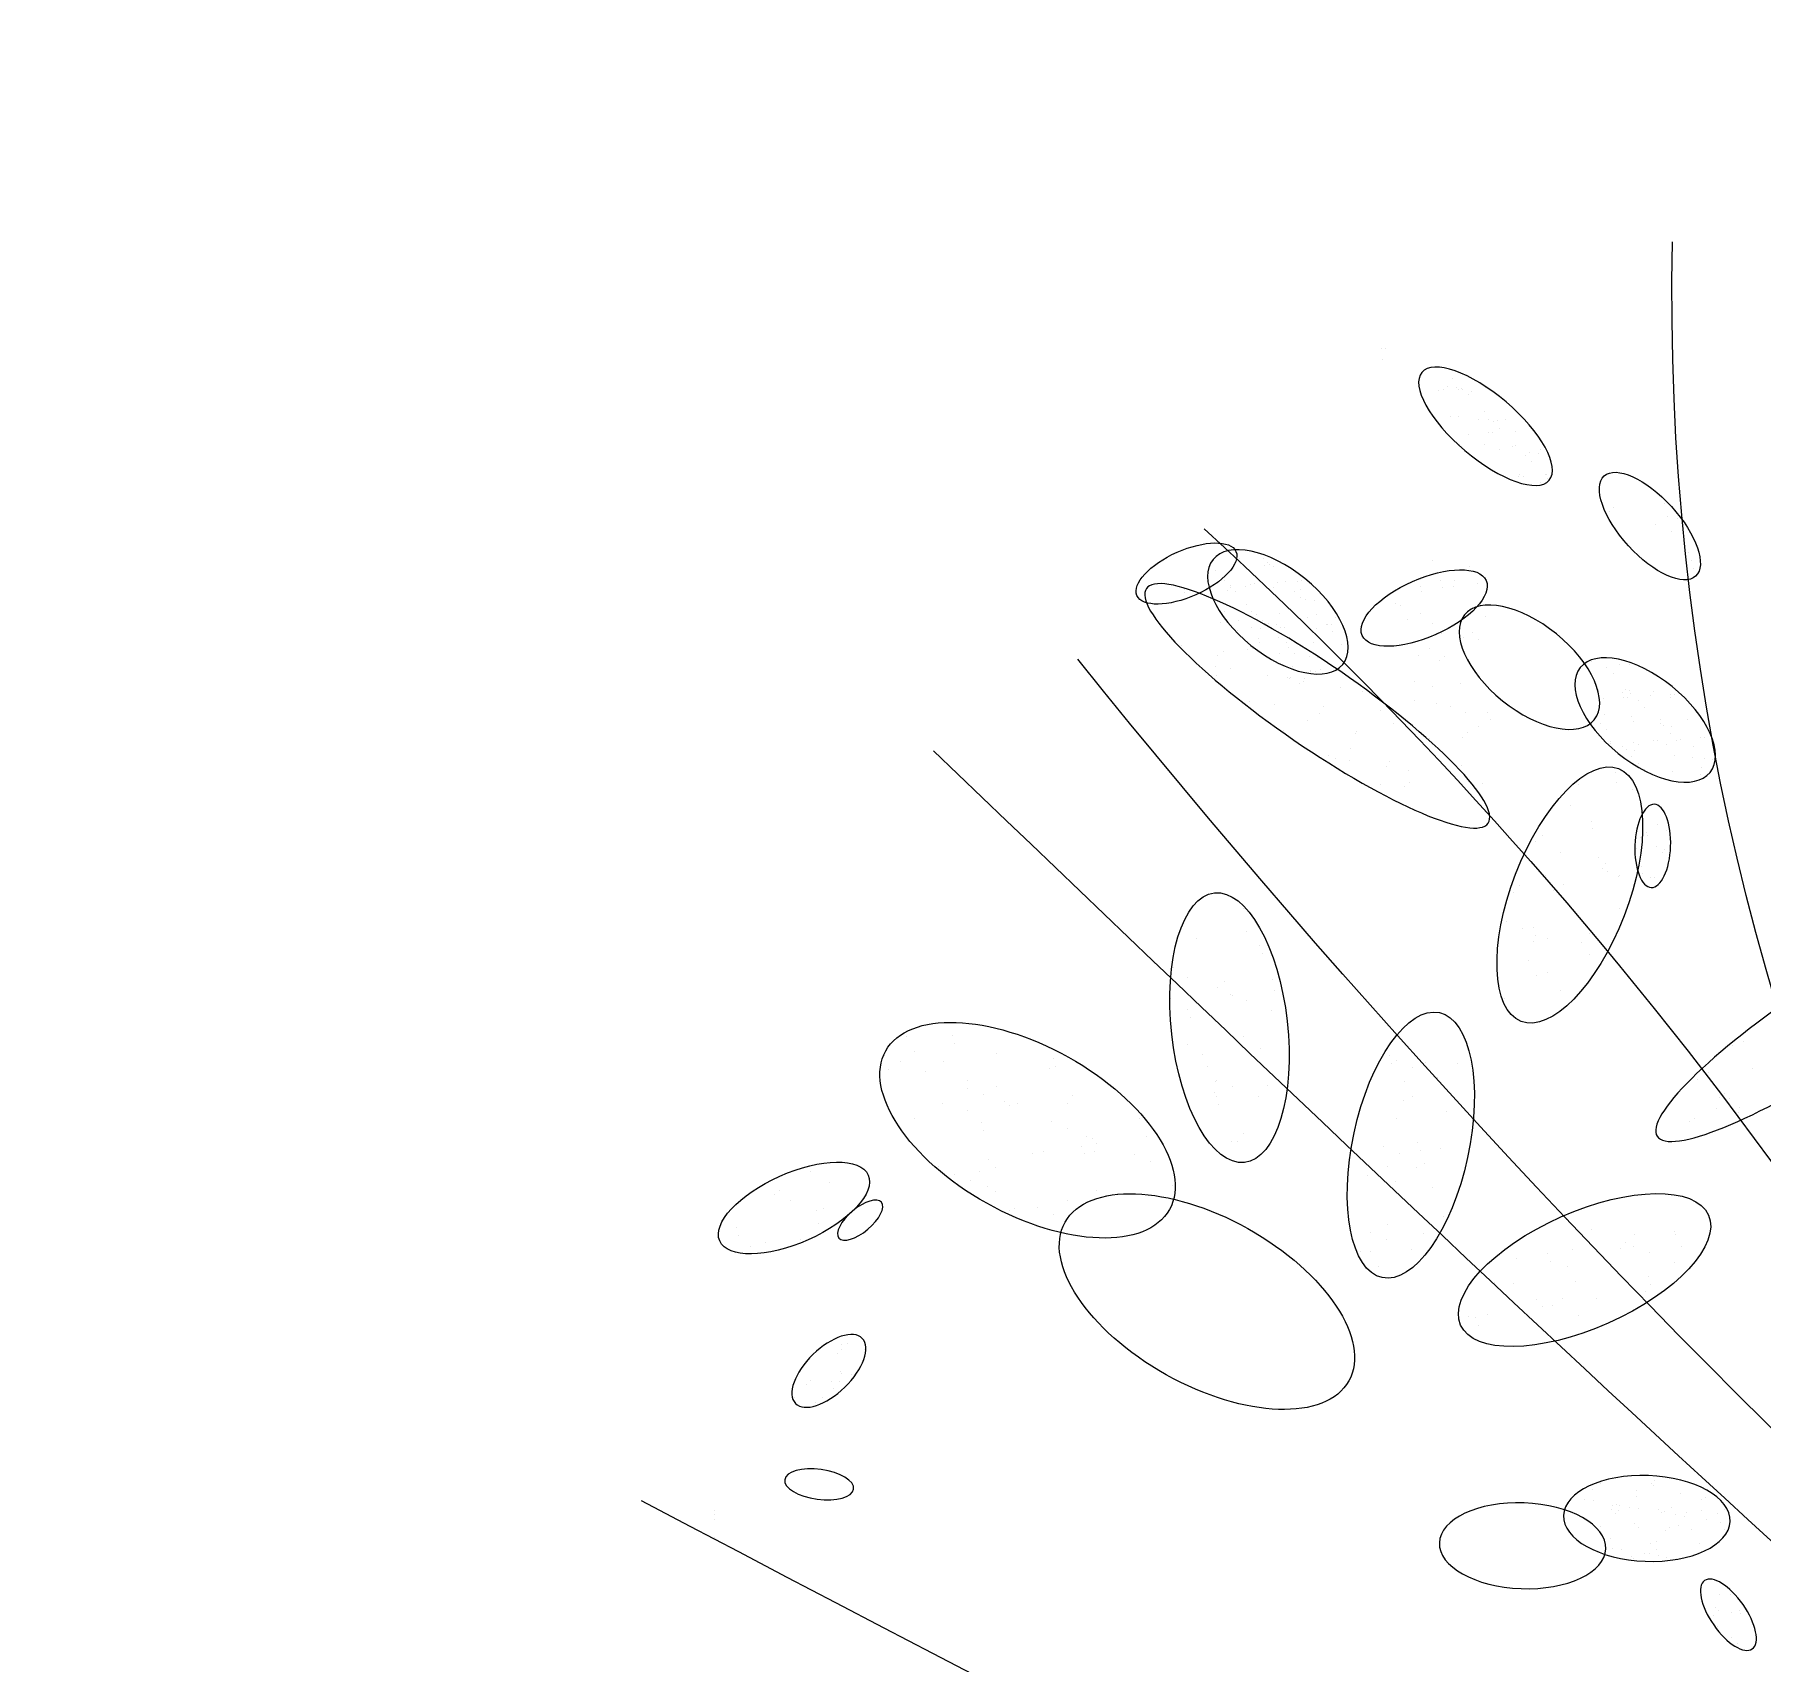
# Model space of a CAD drawing. Extents: x 185064 to 343242, y -369192 to -264966.
# Drawn here: x 203393 to 204195, y -349690 to -348934 of the extents above; entities that cross this region are included whole.
import ezdxf

# ---------------------------------------------------------------- set-up
doc = ezdxf.new("R2010")
doc.units = 0
doc.layers.add('WALL', color=9, linetype='Continuous')

# ---------------------------------------------------------------- blocks, each defined once
blk = doc.blocks.new('花6')
at = {"layer": 'WALL', "color": 8}
for p, q in [((107.3, 177), (107.3, 177)), ((107.58, 176.98), (107.58, 176.98)), ((107.51, 176.29), (107.51, 176.29)), ((100.71, 174.41), (100.71, 174.41)), ((101.61, 174.16), (101.61, 174.16)), ((102.21, 174.32), (102.21, 174.32)), ((102.25, 174.36), (102.25, 174.36)), ((102.49, 174.3), (102.49, 174.3)), ((102.64, 174.44), (102.64, 174.44)), ((102.88, 175.02), (102.88, 175.02)), ((103.19, 174.51), (103.19, 174.51)), ((103.44, 174.29), (103.44, 174.29)), ((103.81, 174.22), (103.81, 174.22)), ((101.85, 173.93), (101.85, 173.93)), ((99.36, 172.3), (99.36, 172.3)), ((99.94, 172.26), (99.94, 172.26)), ((100.17, 172.16), (100.17, 172.16)), ((100.5, 172.32), (100.5, 172.32)), ((100.8, 172.82), (100.8, 172.82)), ((101.16, 172.32), (101.16, 172.32)), ((102.49, 172.54), (102.49, 172.54)), ((103.01, 172.53), (103.01, 172.53)), ((98.72, 171.55), (98.72, 171.55)), ((99.76, 171.74), (99.76, 171.74)), ((100.22, 171.45), (100.22, 171.45)), ((100.5, 171.43), (100.5, 171.43)), ((100.77, 170.67), (100.77, 170.67)), ((101.81, 171.35), (101.81, 171.35)), ((102.4, 170.65), (102.4, 170.65)), ((97.09, 170.32), (97.09, 170.32)), ((97.24, 170.07), (97.24, 170.07)), ((97.68, 169.54), (97.68, 169.54)), ((97.8, 170.13), (97.8, 170.13)), ((98.08, 169.97), (98.08, 169.97)), ((98.71, 170.63), (98.71, 170.63)), ((98.94, 170.53), (98.94, 170.53)), ((99.79, 170.36), (99.79, 170.36)), ((96.62, 168.44), (96.62, 168.44)), ((96.69, 168.67), (96.69, 168.67)), ((96.73, 168.68), (96.73, 168.68)), ((98.23, 168.58), (98.23, 168.58)), ((98.49, 168.69), (98.49, 168.69)), ((98.51, 168.57), (98.51, 168.57)), ((97.1, 168.17), (97.1, 168.17)), ((88.89, 166.76), (88.89, 166.76)), ((92.27, 166.5), (92.27, 166.5)), ((92.55, 166.23), (92.55, 166.23)), ((88.07, 165.79), (88.07, 165.79)), ((88.44, 164.97), (88.44, 164.97)), ((88.75, 165.93), (88.75, 165.93)), ((89.5, 165.39), (89.5, 165.39)), ((87.15, 163.01), (87.15, 163.01)), ((87.32, 163.55), (87.32, 163.55)), ((104.19, 163.05), (104.19, 163.05)), ((114.94, 162.77), (114.94, 162.77)), ((115.08, 162.93), (115.08, 162.93)), ((115.23, 162.68), (115.23, 162.68)), ((115.34, 163.2), (115.34, 163.2)), ((116.93, 163.14), (116.93, 163.14)), ((117.22, 162.91), (117.22, 162.91)), ((86.98, 162.49), (86.98, 162.49)), ((101.75, 162.64), (101.75, 162.64)), ((102.74, 161.7), (102.74, 161.7)), ((103.68, 161.72), (103.68, 161.72)), ((104.97, 161.78), (104.97, 161.78)), ((112.81, 161.69), (112.81, 161.69)), ((113.09, 161.68), (113.09, 161.68)), ((113.89, 161.66), (113.89, 161.66)), ((114.4, 161.59), (114.4, 161.59)), ((114.68, 162.62), (114.68, 162.62)), ((117.87, 161.7), (117.87, 161.7)), ((118.5, 162.36), (118.5, 162.36)), ((101.24, 161.52), (101.24, 161.52)), ((102.83, 161.3), (102.83, 161.3)), ((103.52, 161.24), (103.52, 161.24)), ((104.9, 160.98), (104.9, 160.98)), ((104.99, 161.32), (104.99, 161.32)), ((111.98, 160.43), (111.98, 160.43)), ((112.53, 160.5), (112.53, 160.5)), ((112.85, 161.14), (112.85, 161.14)), ((112.85, 160.58), (112.85, 160.58)), ((113.26, 161), (113.26, 161)), ((114.53, 160.72), (114.53, 160.72)), ((114.68, 161.28), (114.68, 161.28)), ((115.9, 161.5), (115.9, 161.5)), ((116.18, 161.48), (116.18, 161.48)), ((116.48, 161.3), (116.48, 161.3)), ((117.13, 161.01), (117.13, 161.01)), ((117.47, 161.28), (117.47, 161.28)), ((117.5, 161.4), (117.5, 161.4)), ((117.68, 161.08), (117.68, 161.08)), ((118.33, 161.51), (118.33, 161.51)), ((120.5, 160.94), (120.5, 160.94)), ((120.53, 161.11), (120.53, 161.11)), ((100.7, 159.38), (100.7, 159.38)), ((101.57, 159.97), (101.57, 159.97)), ((104.98, 159.54), (104.98, 159.54)), ((106.33, 160.09), (106.33, 160.09)), ((106.63, 160.2), (106.63, 160.2)), ((110.6, 159.28), (110.6, 159.28)), ((111.8, 159.47), (111.8, 159.47)), ((112.4, 159.3), (112.4, 159.3)), ((114.25, 159.52), (114.25, 159.52)), ((115.79, 159.51), (115.79, 159.51)), ((116.08, 159.65), (116.08, 159.65)), ((116.42, 160.17), (116.42, 160.17)), ((117.57, 160.03), (117.57, 160.03)), ((117.89, 159.67), (117.89, 159.67)), ((101.56, 158.32), (101.56, 158.32)), ((103.58, 158.25), (103.58, 158.25)), ((103.92, 158.25), (103.92, 158.25)), ((104.18, 158.89), (104.18, 158.89)), ((105.81, 159.14), (105.81, 159.14)), ((110.77, 158.38), (110.77, 158.38)), ((110.82, 158.82), (110.82, 158.82)), ((111.1, 158.81), (111.1, 158.81)), ((111.17, 158.81), (111.17, 158.81)), ((111.83, 158.53), (111.83, 158.53)), ((112.41, 158.73), (112.41, 158.73)), ((113.91, 158.63), (113.91, 158.63)), ((114.19, 158.62), (114.19, 158.62)), ((114.43, 158.83), (114.43, 158.83)), ((114.99, 158.89), (114.99, 158.89)), ((115.38, 159.08), (115.38, 159.08)), ((115.5, 158.53), (115.5, 158.53)), ((116.13, 158.63), (116.13, 158.63)), ((116.98, 159.11), (116.98, 159.11)), ((117.01, 158.44), (117.01, 158.44)), ((118.13, 158.98), (118.13, 158.98)), ((101.18, 157.84), (101.18, 157.84)), ((102.12, 158), (102.12, 158)), ((104.36, 157.23), (104.36, 157.23)), ((110.18, 157.52), (110.18, 157.52)), ((112.01, 157.65), (112.01, 157.65)), ((113.7, 157.31), (113.7, 157.31)), ((113.81, 157.67), (113.81, 157.67)), ((114.33, 157.98), (114.33, 157.98)), ((115.61, 157.66), (115.61, 157.66)), ((115.66, 157.89), (115.66, 157.89)), ((116.02, 157.23), (116.02, 157.23)), ((116.39, 157.2), (116.39, 157.2)), ((117.98, 157.05), (117.98, 157.05)), ((120.74, 157.46), (120.74, 157.46)), ((91.22, 156.21), (91.22, 156.21)), ((91.88, 156.19), (91.88, 156.19)), ((92.71, 156.01), (92.71, 156.01)), ((93.73, 156.4), (93.73, 156.4)), ((101.81, 156.5), (101.81, 156.5)), ((103.42, 156.74), (103.42, 156.74)), ((103.76, 156.45), (103.76, 156.45)), ((105.14, 156.77), (105.14, 156.77)), ((111.58, 155.89), (111.58, 155.89)), ((111.74, 156.64), (111.74, 156.64)), ((112.29, 156.7), (112.29, 156.7)), ((113.3, 156.89), (113.3, 156.89)), ((113.41, 156.03), (113.41, 156.03)), ((114.29, 156.93), (114.29, 156.93)), ((117.52, 155.9), (117.52, 155.9)), ((118.33, 156.76), (118.33, 156.76)), ((118.45, 156.05), (118.45, 156.05)), ((92.3, 155.58), (92.3, 155.58)), ((102.33, 154.91), (102.33, 154.91)), ((104.16, 154.77), (104.16, 154.77)), ((105.39, 155.06), (105.39, 155.06)), ((111.92, 155.76), (111.92, 155.76)), ((112.2, 155.75), (112.2, 155.75)), ((112.24, 155.78), (112.24, 155.78)), ((112.61, 155.27), (112.61, 155.27)), ((112.68, 155.08), (112.68, 155.08)), ((112.96, 154.97), (112.96, 154.97)), ((113.57, 155.34), (113.57, 155.34)), ((113.62, 155.24), (113.62, 155.24)), ((113.76, 155.36), (113.76, 155.36)), ((115.08, 155.48), (115.08, 155.48)), ((118.38, 155.5), (118.38, 155.5)), ((87.8, 154.19), (87.8, 154.19)), ((88.27, 154.24), (88.27, 154.24)), ((88.52, 154.02), (88.52, 154.02)), ((88.55, 154.23), (88.55, 154.23)), ((89.65, 154.41), (89.65, 154.41)), ((89.86, 154.14), (89.86, 154.14)), ((90.62, 153.82), (90.62, 153.82)), ((91.13, 154.31), (91.13, 154.31)), ((91.25, 154.48), (91.25, 154.48)), ((91.36, 154.05), (91.36, 154.05)), ((91.48, 154.54), (91.48, 154.54)), ((91.64, 154.03), (91.64, 154.03)), ((91.68, 154.38), (91.68, 154.38)), ((92.96, 153.95), (92.96, 153.95)), ((93.29, 154.56), (93.29, 154.56)), ((103.94, 153.6), (103.94, 153.6)), ((105.4, 153.85), (105.4, 153.85)), ((108.78, 154.42), (108.78, 154.42)), ((110.24, 154.67), (110.24, 154.67)), ((114.58, 153.59), (114.58, 153.59)), ((116.26, 153.75), (116.26, 153.75)), ((87.41, 152.54), (87.41, 152.54)), ((89.21, 152.56), (89.21, 152.56)), ((90.22, 153.39), (90.22, 153.39)), ((91.06, 152.78), (91.06, 152.78)), ((92.89, 152.91), (92.89, 152.91)), ((100.36, 152.55), (100.36, 152.55)), ((100.57, 153.03), (100.57, 153.03)), ((102.05, 153.02), (102.05, 153.02)), ((103.01, 153.45), (103.01, 153.45)), ((107.24, 153.48), (107.24, 153.48)), ((107.59, 153.19), (107.59, 153.19)), ((111.39, 153.4), (111.39, 153.4)), ((111.61, 152.98), (111.61, 152.98)), ((112.39, 152.52), (112.39, 152.52)), ((86.28, 151.37), (86.28, 151.37)), ((86.56, 151.36), (86.56, 151.36)), ((88.43, 152.13), (88.43, 152.13)), ((88.53, 151.62), (88.53, 151.62)), ((88.98, 152.19), (88.98, 152.19)), ((89.16, 152.28), (89.16, 152.28)), ((90.98, 152.41), (90.98, 152.41)), ((92.75, 151.9), (92.75, 151.9)), ((93.15, 152.32), (93.15, 152.32)), ((101.14, 152.09), (101.14, 152.09)), ((101.88, 151.7), (101.88, 151.7)), ((102.22, 151.41), (102.22, 151.41)), ((104.4, 151.3), (104.4, 151.3)), ((106.77, 152.31), (106.77, 152.31)), ((109.21, 151.81), (109.21, 151.81)), ((109.27, 151.65), (109.27, 151.65)), ((114, 151.88), (114, 151.88)), ((86.98, 150.78), (86.98, 150.78)), ((87.87, 151.28), (87.87, 151.28)), ((88.13, 151.2), (88.13, 151.2)), ((88.28, 150.23), (88.28, 150.23)), ((88.81, 150.92), (88.81, 150.92)), ((89.37, 151.18), (89.37, 151.18)), ((89.65, 151.17), (89.65, 151.17)), ((90.61, 150.94), (90.61, 150.94)), ((90.88, 150.52), (90.88, 150.52)), ((90.96, 151.08), (90.96, 151.08)), ((91.44, 150.58), (91.44, 150.58)), ((91.69, 150.79), (91.69, 150.79)), ((92.46, 151.15), (92.46, 151.15)), ((92.47, 150.99), (92.47, 150.99)), ((109.57, 150.66), (109.57, 150.66)), ((111.07, 150.23), (111.07, 150.23)), ((85.73, 149.94), (85.73, 149.94)), ((86.29, 150), (86.29, 150)), ((86.45, 149.43), (86.45, 149.43)), ((87.08, 150.09), (87.08, 150.09)), ((88.39, 149.15), (88.39, 149.15)), ((90.22, 149.29), (90.22, 149.29)), ((90.66, 149.7), (90.66, 149.7)), ((91.06, 150.13), (91.06, 150.13)), ((91.75, 149.13), (91.75, 149.13)), ((92.12, 149.1), (92.12, 149.1)), ((102.29, 149.55), (102.29, 149.55)), ((105.77, 149.21), (105.77, 149.21)), ((107.01, 149.78), (107.01, 149.78)), ((107.23, 149.46), (107.23, 149.46)), ((109.67, 149.87), (109.67, 149.87)), ((110.61, 150.03), (110.61, 150.03)), ((86.04, 149), (86.04, 149)), ((86.54, 148.94), (86.54, 148.94)), ((91.05, 147.98), (91.05, 147.98)), ((92.11, 148.41), (92.11, 148.41)), ((94.56, 148.32), (94.56, 148.32)), ((100.93, 148.39), (100.93, 148.39)), ((105.7, 148.45), (105.7, 148.45)), ((106.04, 148.15), (106.04, 148.15)), ((107.61, 148.3), (107.61, 148.3)), ((95.1, 146.94), (95.1, 146.94)), ((89.35, 145.68), (89.35, 145.68)), ((93.75, 145.88), (93.75, 145.88)), ((88.76, 145.24), (88.76, 145.24)), ((90.05, 144.91), (90.05, 144.91)), ((90.07, 145.15), (90.07, 145.15)), ((90.49, 144.83), (90.49, 144.83)), ((93.67, 145.4), (93.67, 145.4)), ((96.94, 144.93), (96.94, 144.93)), ((97.4, 144.51), (97.4, 144.51)), ((88.95, 144.04), (88.95, 144.04)), ((89.02, 143.82), (89.02, 143.82)), ((89.42, 144.24), (89.42, 144.24)), ((90.75, 144.06), (90.75, 144.06)), ((93.25, 143.49), (93.25, 143.49)), ((95.74, 143.85), (95.74, 143.85)), ((90.36, 142.41), (90.36, 142.41)), ((90.4, 142.93), (90.4, 142.93)), ((91.91, 142.32), (91.91, 142.32)), ((91.94, 142.21), (91.94, 142.21)), ((92.66, 142.58), (92.66, 142.58)), ((92.83, 143.1), (92.83, 143.1)), ((92.98, 142.74), (92.98, 142.74)), ((96.74, 142.29), (96.74, 142.29)), ((89.58, 142.19), (89.58, 142.19)), ((89.86, 142.18), (89.86, 142.18)), ((95.6, 141.68), (95.6, 141.68)), ((96.23, 141.33), (96.23, 141.33)), ((98.49, 141.67), (98.49, 141.67)), ((98.87, 141.2), (98.87, 141.2)), ((91.86, 140.14), (91.86, 140.14)), ((116.65, 140.16), (116.65, 140.16)), ((97.57, 138.88), (97.57, 138.88)), ((98.27, 138.84), (98.27, 138.84)), ((99.33, 139.27), (99.33, 139.27)), ((93.87, 138.49), (93.87, 138.49)), ((94.37, 137.88), (94.37, 137.88)), ((96.61, 138.18), (96.61, 138.18)), ((97.4, 138.36), (97.4, 138.36)), ((97.52, 137.95), (97.52, 137.95)), ((115.59, 137.71), (115.59, 137.71)), ((116.45, 138.64), (116.45, 138.64)), ((119.72, 138.16), (119.72, 138.16)), ((93.84, 137.08), (93.84, 137.08)), ((97.87, 136.68), (97.87, 136.68)), ((115.41, 137.2), (115.41, 137.2)), ((96.6, 135.93), (96.6, 135.93)), ((97.35, 135.72), (97.35, 135.72)), ((114.72, 135.45), (114.72, 135.45)), ((120.29, 135.6), (120.29, 135.6)), ((121.25, 136.28), (121.25, 136.28)), ((95.79, 134.76), (95.79, 134.76)), ((99.45, 134.23), (99.45, 134.23)), ((114.61, 134.76), (114.61, 134.76)), ((117.35, 134.38), (117.35, 134.38)), ((117.52, 134.49), (117.52, 134.49)), ((117.86, 135.34), (117.86, 135.34)), ((118.37, 134.92), (118.37, 134.92)), ((114.8, 133.41), (114.8, 133.41)), ((116.46, 134.07), (116.46, 134.07)), ((120.33, 133.5), (120.33, 133.5)), ((121.41, 134.23), (121.41, 134.23)), ((113.69, 131.97), (113.69, 131.97)), ((120.15, 132.98), (120.15, 132.98)), ((83.69, 131.37), (83.69, 131.37)), ((84.41, 131.09), (84.41, 131.09)), ((115.49, 130.93), (115.49, 130.93)), ((116.64, 131.73), (116.64, 131.73)), ((120.3, 131.19), (120.3, 131.19)), ((129.6, 131.04), (129.6, 131.04)), ((135.64, 131.25), (135.64, 131.25)), ((135.81, 131.76), (135.81, 131.76)), ((138.8, 131.71), (138.8, 131.71)), ((102.54, 129.96), (102.54, 129.96)), ((104.65, 130.03), (104.65, 130.03)), ((105.49, 129.7), (105.49, 129.7)), ((106.55, 130.13), (106.55, 130.13)), ((106.88, 129.93), (106.88, 129.93)), ((107.05, 130.45), (107.05, 130.45)), ((118.99, 129.73), (118.99, 129.73)), ((119.35, 130.54), (119.35, 130.54)), ((129, 129.72), (129, 129.72)), ((129.17, 130.24), (129.17, 130.24)), ((132.87, 130.57), (132.87, 130.57)), ((136.37, 130.06), (136.37, 130.06)), ((138.29, 130.75), (138.29, 130.75)), ((139.21, 130.04), (139.21, 130.04)), ((140.27, 130.46), (140.27, 130.46)), ((83.1, 129.57), (83.1, 129.57)), ((85.99, 129.35), (85.99, 129.35)), ((86.77, 128.89), (86.77, 128.89)), ((103.83, 129.04), (103.83, 129.04)), ((106.03, 128.75), (106.03, 128.75)), ((118.39, 128.83), (118.39, 128.83)), ((118.47, 128.77), (118.47, 128.77)), ((129.39, 129.62), (129.39, 129.62)), ((134.83, 128.81), (134.83, 128.81)), ((137.55, 129.38), (137.55, 129.38)), ((140.03, 129.52), (140.03, 129.52)), ((84.65, 127.62), (84.65, 127.62)), ((84.95, 127.98), (84.95, 127.98)), ((85.3, 127.69), (85.3, 127.69)), ((105.52, 127.79), (105.52, 127.79)), ((106.08, 127.5), (106.08, 127.5)), ((115.07, 128.51), (115.07, 128.51)), ((115.67, 127.75), (115.67, 127.75)), ((117.33, 128.41), (117.33, 128.41)), ((118.43, 127.76), (118.43, 127.76)), ((118.57, 128), (118.57, 128)), ((127.87, 127.85), (127.87, 127.85)), ((132.37, 127.46), (132.37, 127.46)), ((132.89, 128.41), (132.89, 128.41)), ((133.72, 127.86), (133.72, 127.86)), ((134.78, 128.28), (134.78, 128.28)), ((83.12, 126.57), (83.12, 126.57)), ((83.95, 127.03), (83.95, 127.03)), ((84.06, 126.73), (84.06, 126.73)), ((85.52, 126.98), (85.52, 126.98)), ((86.92, 126.31), (86.92, 126.31)), ((103.3, 126.78), (103.3, 126.78)), ((106.57, 126.31), (106.57, 126.31)), ((118.26, 127.24), (118.26, 127.24)), ((123.47, 126.33), (123.47, 126.33)), ((128.19, 127.29), (128.19, 127.29)), ((131.53, 127.32), (131.53, 127.32)), ((132.07, 127.2), (132.07, 127.2)), ((134.8, 126.84), (134.8, 126.84)), ((136.43, 127.3), (136.43, 127.3)), ((138.29, 126.33), (138.29, 126.33)), ((87.26, 126.1), (87.26, 126.1)), ((116.62, 125.32), (116.62, 125.32)), ((128.24, 125.67), (128.24, 125.67)), ((129.3, 126.1), (129.3, 126.1)), ((133.74, 125.51), (133.74, 125.51)), ((133.91, 126.02), (133.91, 126.02)), ((103.66, 124.35), (103.66, 124.35)), ((104.98, 124.19), (104.98, 124.19)), ((105.15, 124.71), (105.15, 124.71)), ((106.36, 124.04), (106.36, 124.04)), ((107.42, 124.46), (107.42, 124.46)), ((117, 124.79), (117, 124.79)), ((117.45, 124.8), (117.45, 124.8)), ((123.03, 125.11), (123.03, 125.11)), ((126.3, 124.64), (126.3, 124.64)), ((126.45, 124.16), (126.45, 124.16)), ((126.58, 125.01), (126.58, 125.01)), ((126.97, 125.12), (126.97, 125.12)), ((127.27, 124.5), (127.27, 124.5)), ((129.79, 124.13), (129.79, 124.13)), ((130.52, 124.01), (130.52, 124.01)), ((104.7, 123.38), (104.7, 123.38)), ((105.22, 123.06), (105.22, 123.06)), ((107.16, 123.14), (107.16, 123.14)), ((122.75, 123.49), (122.75, 123.49)), ((123.81, 123.91), (123.81, 123.91)), ((127.1, 123.98), (127.1, 123.98)), ((132.93, 123.07), (132.93, 123.07)), ((133.45, 123.6), (133.45, 123.6)), ((136.72, 123.12), (136.72, 123.12)), ((104.18, 121.76), (104.18, 121.76)), ((106.64, 122.18), (106.64, 122.18)), ((108.5, 122.58), (108.5, 122.58)), ((121.29, 121.92), (121.29, 121.92)), ((133.5, 121.85), (133.5, 121.85)), ((134.01, 122.8), (134.01, 122.8)), ((134.59, 122.2), (134.59, 122.2)), ((135.65, 122.62), (135.65, 122.62)), ((143.88, 122.08), (143.88, 122.08)), ((145.12, 122.82), (145.12, 122.82)), ((124.95, 121.39), (124.95, 121.39)), ((126.3, 121.55), (126.3, 121.55)), ((128.22, 120.91), (128.22, 120.91)), ((132.93, 121.54), (132.93, 121.54)), ((146.43, 120.9), (146.43, 120.9)), ((147.15, 121.6), (147.15, 121.6)), ((147.49, 121.32), (147.49, 121.32)), ((95.39, 119.67), (95.39, 119.67)), ((103.49, 119.87), (103.49, 119.87)), ((109.72, 119.98), (109.72, 119.98)), ((129.11, 120.01), (129.11, 120.01)), ((130.17, 120.43), (130.17, 120.43)), ((131.72, 120.4), (131.72, 120.4)), ((132.01, 120.28), (132.01, 120.28)), ((144.31, 120.38), (144.31, 120.38)), ((144.77, 120.24), (144.77, 120.24)), ((88.22, 118.65), (88.22, 118.65)), ((88.28, 118.87), (88.28, 118.87)), ((90.9, 118.71), (90.9, 118.71)), ((93.73, 119.01), (93.73, 119.01)), ((104.79, 118.74), (104.79, 118.74)), ((107.15, 119.33), (107.15, 119.33)), ((107.23, 118.38), (107.23, 118.38)), ((108.29, 118.8), (108.29, 118.8)), ((144.6, 119.38), (144.6, 119.38)), ((145.8, 118.35), (145.8, 118.35)), ((149.85, 118.6), (149.85, 118.6)), ((150.03, 119.12), (150.03, 119.12)), ((87.77, 117.91), (87.77, 117.91)), ((89.9, 117.49), (89.9, 117.49)), ((90.97, 117.91), (90.97, 117.91)), ((91.49, 118.17), (91.49, 118.17)), ((91.83, 117.76), (91.83, 117.76)), ((94.99, 117.66), (94.99, 117.66)), ((96.62, 117.44), (96.62, 117.44)), ((105.57, 117.72), (105.57, 117.72)), ((108.28, 117.53), (108.28, 117.53)), ((108.92, 117.54), (108.92, 117.54)), ((148.09, 118.17), (148.09, 118.17)), ((149.07, 117.88), (149.07, 117.88)), ((88.25, 116.83), (88.25, 116.83)), ((95.32, 116.55), (95.32, 116.55)), ((96.45, 116.93), (96.45, 116.93)), ((98.65, 117.13), (98.65, 117.13)), ((107.76, 116.57), (107.76, 116.57)), ((89.81, 115.4), (89.81, 115.4)), ((89.98, 115.92), (89.98, 115.92)), ((90.15, 114.93), (90.15, 114.93)), ((94.81, 115.6), (94.81, 115.6)), ((98.87, 115.44), (98.87, 115.44)), ((100.09, 115.54), (100.09, 115.54)), ((93.42, 114.45), (93.42, 114.45)), ((95.64, 114.49), (95.64, 114.49)), ((96.26, 114.01), (96.26, 114.01)), ((96.92, 113.94), (96.92, 113.94)), ((97.32, 114.43), (97.32, 114.43)), ((94.6, 113.35), (94.6, 113.35)), ((100.57, 113.41), (100.57, 113.41)), ((101.19, 112.71), (101.19, 112.71)), ((101.36, 113.23), (101.36, 113.23)), ((101.85, 113.28), (101.85, 113.28)), ((142.71, 111.51), (142.71, 111.51)), ((141.56, 111.09), (141.56, 111.09)), ((143.1, 111.42), (143.1, 111.42)), ((143.11, 111.14), (143.11, 111.14)), ((143.35, 110.84), (143.35, 110.84)), ((141.98, 109.84), (141.98, 109.84)), ((142.44, 109.48), (142.44, 109.48)), ((143.13, 109.55), (143.13, 109.55)), ((143.16, 109.63), (143.16, 109.63)), ((143.25, 109), (143.25, 109)), ((143.64, 108.54), (143.64, 108.54)), ((143.75, 109.02), (143.75, 109.02)), ((145.16, 109.04), (145.16, 109.04)), ((145.43, 108.79), (145.43, 108.79)), ((144.36, 107.97), (144.36, 107.97)), ((144.83, 107.61), (144.83, 107.61)), ((146.21, 107.93), (146.21, 107.93)), ((89.16, 102.73), (89.16, 102.73)), ((89.57, 102.5), (89.57, 102.5)), ((86.25, 101.4), (86.25, 101.4)), ((87.86, 101.65), (87.86, 101.65)), ((89.64, 102.17), (89.64, 102.17)), ((89.78, 102.32), (89.78, 102.32)), ((90.77, 101.8), (90.77, 101.8)), ((90.78, 101.46), (90.78, 101.46)), ((93.11, 102.3), (93.11, 102.3)), ((93.63, 101.89), (93.63, 101.89)), ((94.18, 101.25), (94.18, 101.25)), ((84.96, 100.57), (84.96, 100.57)), ((85.44, 100.29), (85.44, 100.29)), ((86.46, 100.5), (86.46, 100.5)), ((86.47, 101.22), (86.47, 101.22)), ((87.47, 100.36), (87.47, 100.36)), ((87.63, 100.14), (87.63, 100.14)), ((88.21, 100.24), (88.21, 100.24)), ((88.43, 100.71), (88.43, 100.71)), ((88.91, 100.42), (88.91, 100.42)), ((89.11, 100.39), (89.11, 100.39)), ((89.31, 100.59), (89.31, 100.59)), ((90.62, 100.65), (90.62, 100.65)), ((91.19, 100.74), (91.19, 100.74)), ((91.9, 100.84), (91.9, 100.84)), ((91.93, 100.49), (91.93, 100.49)), ((92.09, 100.9), (92.09, 100.9)), ((92.14, 100.31), (92.14, 100.31)), ((92.32, 100.81), (92.32, 100.81)), ((92.38, 100.56), (92.38, 100.56)), ((93.6, 101.15), (93.6, 101.15)), ((95.23, 100.95), (95.23, 100.95)), ((151.43, 100.51), (151.43, 100.51)), ((151.44, 100.23), (151.44, 100.23)), ((84.64, 99.64), (84.64, 99.64)), ((85, 99.29), (85, 99.29)), ((85.22, 99.74), (85.22, 99.74)), ((86.12, 99.89), (86.12, 99.89)), ((87.17, 99.27), (87.17, 99.27)), ((88.01, 99.51), (88.01, 99.51)), ((88.61, 99.39), (88.61, 99.39)), ((88.83, 99.21), (88.83, 99.21)), ((90.64, 99.41), (90.64, 99.41)), ((90.92, 99.65), (90.92, 99.65)), ((93.14, 99.45), (93.14, 99.45)), ((93.77, 99.74), (93.77, 99.74)), ((151.45, 99.94), (151.45, 99.94)), ((86.61, 98.35), (86.61, 98.35)), ((89.43, 97.95), (89.43, 97.95)), ((89.46, 98.44), (89.46, 98.44)), ((89.83, 98.35), (89.83, 98.35)), ((91.74, 97.93), (91.74, 97.93)), ((92.32, 98.03), (92.32, 98.03)), ((92.47, 98.66), (92.47, 98.66)), ((151.49, 98.73), (151.49, 98.73)), ((88.16, 97.36), (88.16, 97.36)), ((88.76, 97.43), (88.76, 97.43)), ((89.34, 97.53), (89.34, 97.53)), ((89.91, 97.67), (89.91, 97.67)), ((90.24, 97.68), (90.24, 97.68)), ((90.97, 97.38), (90.97, 97.38)), ((91.07, 97.51), (91.07, 97.51)), ((84.56, 95), (84.56, 95)), ((85.3, 95), (85.3, 95)), ((83.91, 93.71), (83.91, 93.71)), ((83.99, 93.92), (83.99, 93.92)), ((84.49, 93.81), (84.49, 93.81)), ((85.39, 93.96), (85.39, 93.96)), ((85.56, 94.14), (85.56, 94.14)), ((85.7, 93.63), (85.7, 93.63)), ((84.49, 92.17), (84.49, 92.17)), ((85.45, 92.86), (85.45, 92.86)), ((84.14, 91.78), (84.14, 91.78))]:
    blk.add_line(p, q, dxfattribs=at)
for centre, radius, start, end in [((-73.23, 180.46), 161.66, 303.7272, 1.2561), ((307.51, -41.27), 279.37, 132.374, 156.054), ((-335.32, 528.33), 593.69, 304.50561, 321.22773), ((104.19, 269.91), 286.51, 209.1916, 288.4458), ((104.19, 269.91), 288.25, 209.1916, 288.4458), ((104.19, 269.91), 290.86, 209.1916, 288.4458)]:
    blk.add_arc(centre, radius, start, end, dxfattribs=at)
for centre, major_axis, ratio in [((100.7, 171.87), (-4.19, -3.55), 0.38159), ((114.37, 159.65), (-4.27, -3.45), 0.514982), ((111.78, 153.47), (11.25, 7.72), 0.200035), ((97.81, 156.01), (-4.27, -3.45), 0.514982), ((90.19, 152.54), (-4.27, -3.45), 0.514982), ((89.69, 144.25), (-0.1, 2.74), 0.42873), ((78.01, 132.65), (-11.39, 7.51), 0.200035), ((141.87, 119.62), (-1.4, 1.18), 0.42873), ((143.93, 109.7), (2.2, -2.14), 0.489709), ((90.08, 99.99), (-5.48, -0.2), 0.514982), ((144.57, 102.23), (-2.27, -0.31), 0.42873), ((98.26, 98.19), (-5.48, -0.2), 0.514982), ((84.71, 93.65), (1.57, 2.25), 0.42873)]:
    blk.add_ellipse(centre, major_axis=major_axis, ratio=ratio, dxfattribs=at)
at = {"layer": 'WALL', "color": 8, "extrusion": (0, 0, -1)}
for centre, major_axis, ratio in [((89.88, 165.3), (3.01, 3.3), 0.42873), ((120.39, 162.18), (-3.26, 1.45), 0.42873), ((104.74, 159.91), (-4.08, 1.81), 0.42873), ((95.15, 141.02), (-3.21, 8.32), 0.42873), ((117.56, 132.29), (0.99, 8.87), 0.42873), ((105.62, 124.56), (-1.88, 8.72), 0.42873), ((130.85, 125.54), (9.34, 5.22), 0.514982), ((146.23, 120.42), (-4.89, 2.17), 0.42873), ((94.18, 116.34), (-8.16, 3.62), 0.42873), ((119.04, 114.26), (9.34, 5.22), 0.514982)]:
    blk.add_ellipse(centre, major_axis=major_axis, ratio=ratio, dxfattribs=at)
at = {"layer": 'WALL', "color": 8}
for points in [[(137.05, 150.51), (-14.1, 46.3), (43.29, 190.42), (54.03, 197.65)], [(32.12, 195.81), (0.81, 49.02), (156.27, 101.15)]]:
    blk.add_spline(points, degree=3, dxfattribs=at)

msp = doc.modelspace()

# ---------------------------------------------------------------- block references
at = {"color": 7, "xscale": -7.054387199913617, "yscale": 7.054387199913617, "zscale": 7.054387199999997}
msp.add_blockref('花6', (204776.93, -350327.98), dxfattribs=at)

doc.saveas('drawing.dxf')
